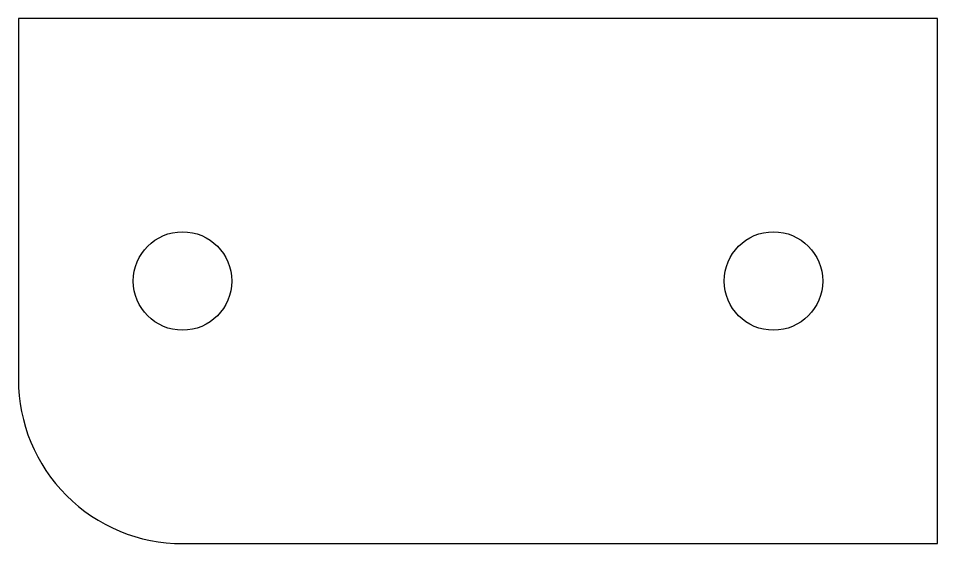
# Model space of a CAD drawing. Header units: millimetres. Extents: x -180 to -152, y 77.3 to 93.3.
import ezdxf

# ---------------------------------------------------------------- set-up
doc = ezdxf.new("R2010")
doc.units = ezdxf.units.MM
doc.layers.get('0').update_dxf_attribs({"linetype": 'CONTINUOUS'})

msp = doc.modelspace()

# ---------------------------------------------------------------- linework, layer by layer
msp.add_lwpolyline([(-180, 82.25, 0.414214), (-175, 77.25), (-152, 77.25), (-152, 93.25), (-180, 93.25)], format="xyb", close=True)
for centre in [(-175, 85.25), (-157, 85.25)]:
    msp.add_circle(centre, 1.5)

doc.saveas('drawing.dxf')
